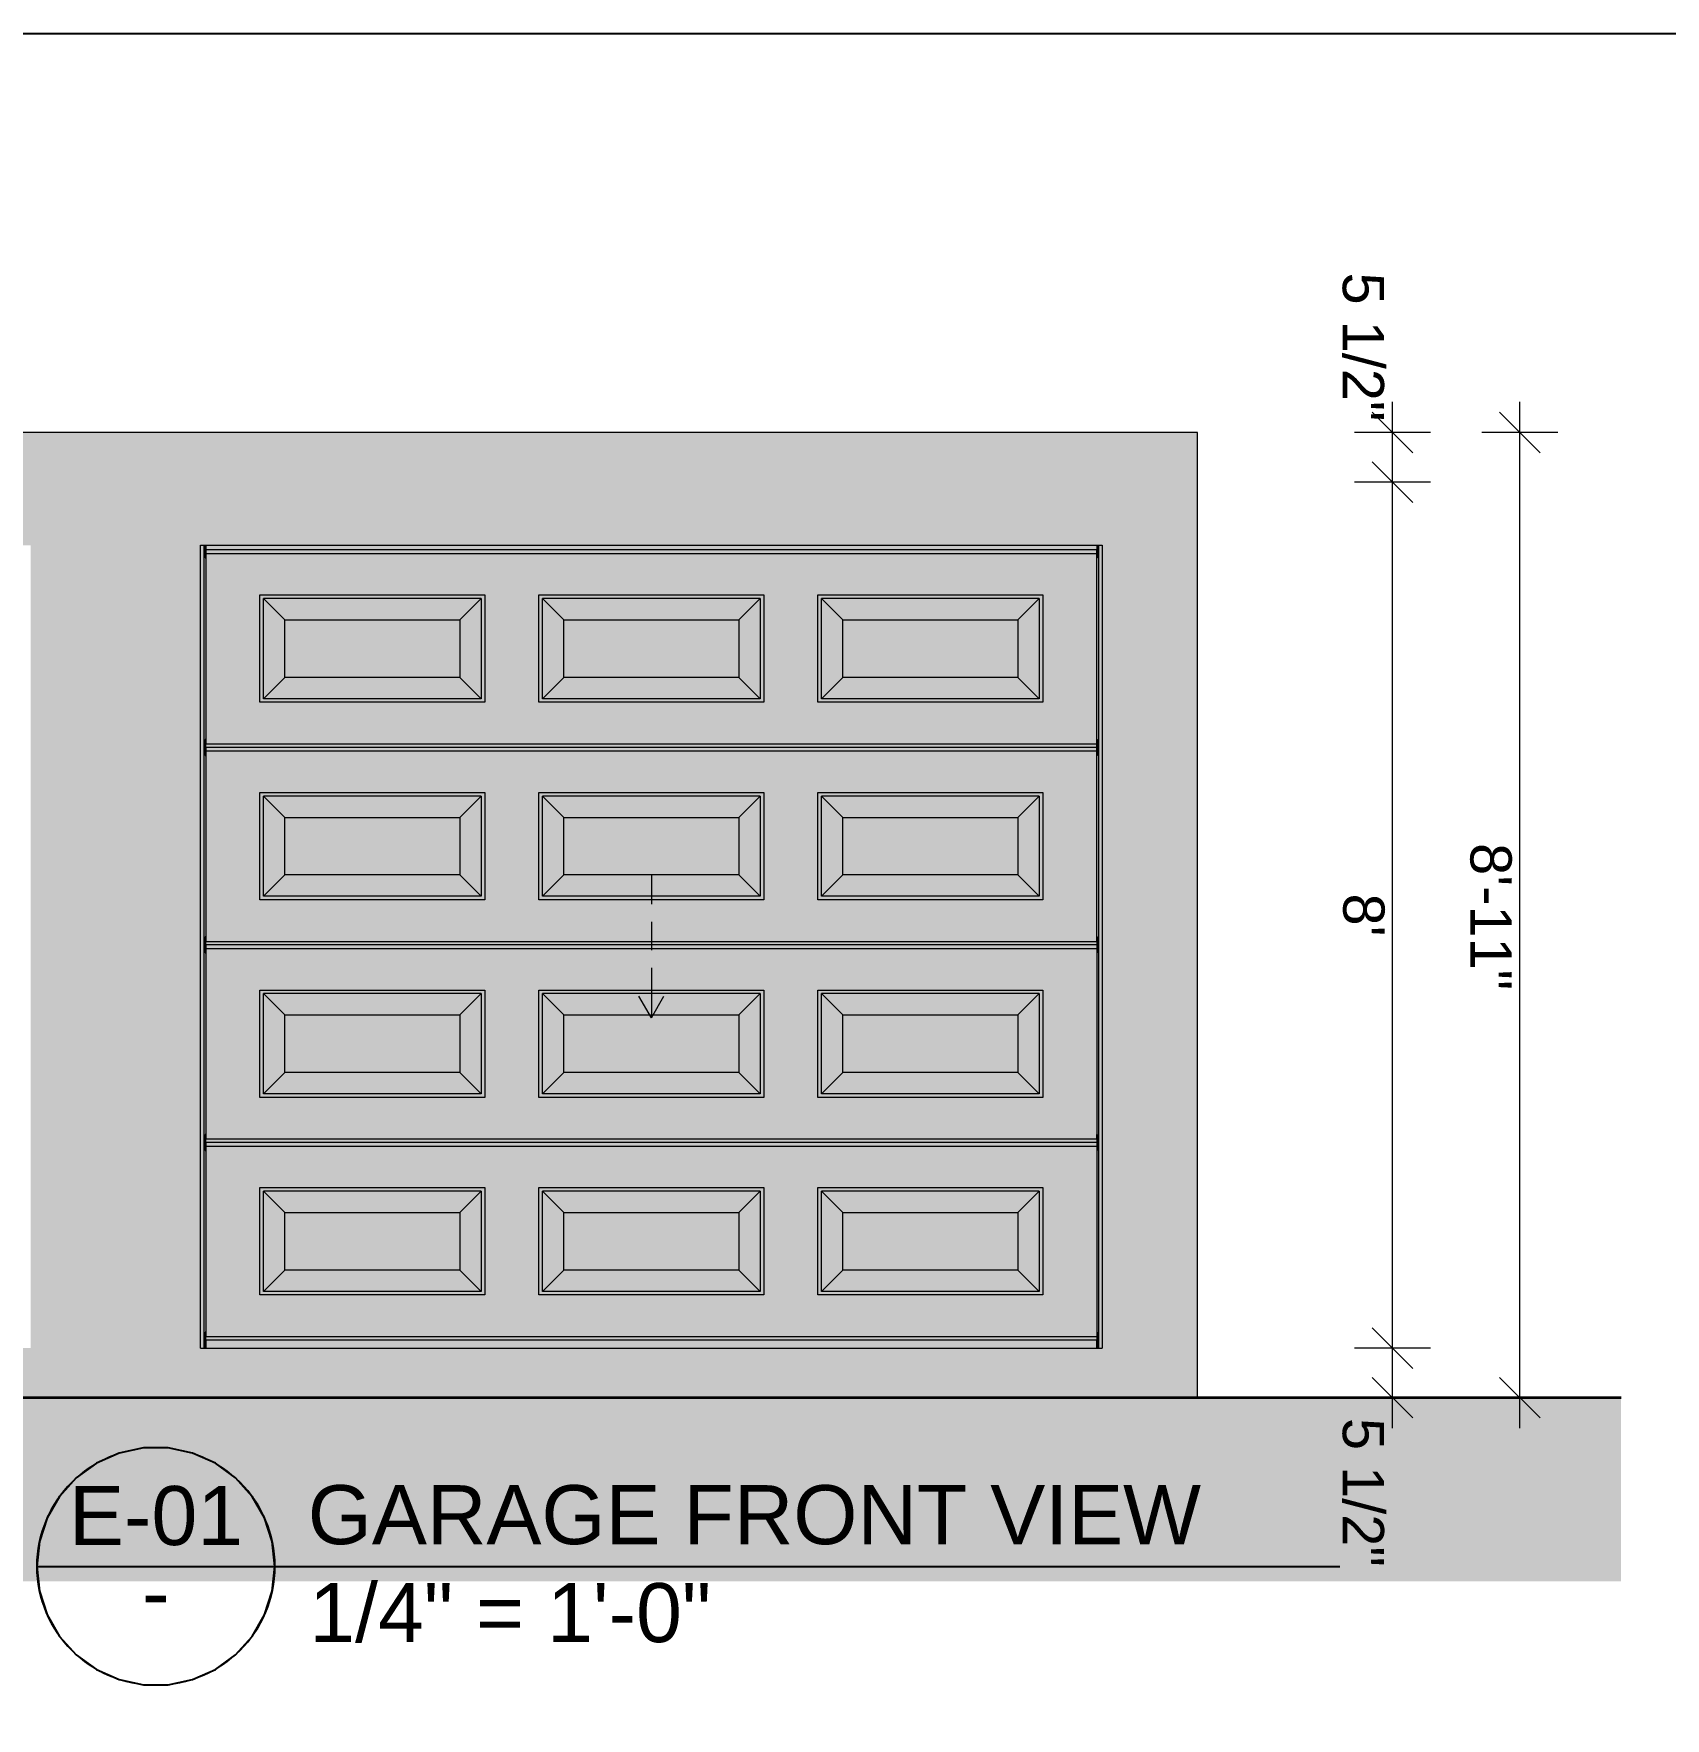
# Model space of a CAD drawing. Header units: millimetres. Extents: x -419 to 20046, y -14642 to 2638.
# Drawn here: x 10473.4 to 10714.7, y -39.7 to 209.3 of the extents above; entities that cross this region are included whole.
import ezdxf

# ---------------------------------------------------------------- set-up
doc = ezdxf.new("R2010")
doc.units = ezdxf.units.MM
for name, color, linetype in [('PDF6_A$$$DIMENSIONS.2D', 7, 'Continuous'), ('PDF6_C$$$MESH$(TERRAIN).3D', 7, 'Continuous'), ('PDF6_Geometry', 7, 'Continuous'), ('PDF6_Text', 7, 'Continuous')]:
    doc.layers.add(name, color=color, linetype=linetype)
doc.layers.add('PDF6_A$$$SLAB$$$FLOOR$$$STRUCTURAL.3D', color=7, linetype='Continuous', true_color=0x757575)
doc.layers.add('PDF6_A$$$WALL$$$EXTERIOR.3D', color=7, linetype='Continuous', true_color=0x757575)
doc.styles.add('PDF Arial', font='arial.ttf')

msp = doc.modelspace()

# ---------------------------------------------------------------- hatches: boundary and pattern name
at = {"layer": 'PDF6_A$$$WALL$$$EXTERIOR.3D', "true_color": 0xffffff, "transparency": 33554559}
for points in [[(10645.546, 143.055), (10325.546, 143.055), (10325.546, 15.055), (10339.643, 15.055), (10339.643, 133.721), (10472.977, 133.721), (10472.977, 15.055), (10498.111, 15.055), (10498.111, 133.721), (10631.446, 133.721), (10631.446, 15.055), (10645.546, 15.055)], [(10498.635, 133.039), (10498.635, 104.757), (10498.817, 104.757), (10498.817, 105.019), (10498.9, 105.019), (10498.9, 131.858), (10498.817, 131.858), (10498.817, 133.039)], [(10630.657, 131.858), (10630.657, 105.019), (10630.74, 105.019), (10630.74, 104.757), (10630.919, 104.757), (10630.919, 133.039), (10630.74, 133.039), (10630.74, 131.858)], [(10498.635, 103.969), (10498.635, 75.556), (10498.817, 75.556), (10498.817, 75.818), (10498.9, 75.818), (10498.9, 102.657), (10498.817, 102.657), (10498.817, 103.969)], [(10630.657, 75.818), (10630.74, 75.818), (10630.74, 75.556), (10630.919, 75.556), (10630.919, 103.969), (10630.74, 103.969), (10630.74, 102.657), (10630.657, 102.657)], [(10498.817, 74.769), (10498.635, 74.769), (10498.635, 46.355), (10498.817, 46.355), (10498.817, 46.618), (10498.9, 46.618), (10498.9, 73.456), (10498.817, 73.456)], [(10630.74, 73.456), (10630.657, 73.456), (10630.657, 46.618), (10630.74, 46.618), (10630.74, 46.355), (10630.919, 46.355), (10630.919, 74.769), (10630.74, 74.769)], [(10498.635, 17.154), (10498.817, 17.154), (10498.817, 17.417), (10498.9, 17.417), (10498.9, 44.255), (10498.817, 44.255), (10498.817, 45.568), (10498.635, 45.568)], [(10630.657, 44.255), (10630.657, 17.417), (10630.74, 17.417), (10630.74, 17.154), (10630.919, 17.154), (10630.919, 45.568), (10630.74, 45.568), (10630.74, 44.255)]]:
    msp.add_hatch(color=7, dxfattribs=at).paths.add_polyline_path(points)

# ---------------------------------------------------------------- linework, layer by layer
at = {"layer": 'PDF6_A$$$DIMENSIONS.2D', "lineweight": 13}
for points in [[(10674.363, 3.221), (10674.363, 7.721), (10674.363, 15.055), (10674.363, 143.055), (10674.363, 150.388), (10674.363, 154.888)], [(10693.168, 3.221), (10693.168, 7.721), (10693.168, 150.388), (10693.168, 154.888)], [(10677.364, 147.388), (10671.362, 153.388)], [(10696.166, 147.388), (10690.167, 153.388)], [(10679.987, 150.388), (10668.739, 150.388)], [(10698.792, 150.388), (10687.541, 150.388)], [(10671.362, 146.055), (10677.364, 140.055)], [(10679.987, 143.055), (10668.739, 143.055)], [(10671.362, 18.054), (10677.364, 12.055)], [(10679.987, 15.055), (10668.739, 15.055)], [(10671.362, 10.721), (10677.364, 4.721)], [(10690.167, 10.721), (10696.166, 4.721)], [(10679.987, 7.721), (10668.739, 7.721)], [(10698.792, 7.721), (10687.541, 7.721)]]:
    msp.add_lwpolyline(points, dxfattribs=at)
at = {"layer": 'PDF6_A$$$DIMENSIONS.2D', "lineweight": 25}
msp.add_lwpolyline([(10509.112, -17.21), (10508.727, -13.551), (10507.59, -10.051), (10505.751, -6.864), (10503.289, -4.13), (10500.311, -1.967), (10496.95, -0.471), (10493.352, 0.294), (10489.673, 0.294), (10486.072, -0.471), (10482.711, -1.967), (10479.735, -4.13), (10477.273, -6.864), (10475.434, -10.051), (10474.295, -13.551), (10473.912, -17.21), (10474.295, -20.868), (10475.434, -24.368), (10477.273, -27.556), (10479.735, -30.289), (10482.711, -32.451), (10486.072, -33.948), (10489.673, -34.714), (10493.352, -34.714), (10496.95, -33.948), (10500.311, -32.451), (10503.289, -30.289), (10505.751, -27.556), (10507.59, -24.368), (10508.727, -20.868)], close=True, dxfattribs=at)
msp.add_lwpolyline([(10473.912, -17.21), (10666.56, -17.21)], dxfattribs=at)
at = {"layer": 'PDF6_A$$$DIMENSIONS.2D', "lineweight": 0}
msp.add_circle((10491.512, -17.21), 17.6, dxfattribs=at)
at = {"layer": 'PDF6_A$$$SLAB$$$FLOOR$$$STRUCTURAL.3D', "lineweight": 9}
for points in [[(10645.546, 143.055), (10645.546, 150.388), (10325.546, 150.388), (10325.546, 143.055)], [(10498.111, 15.055), (10631.446, 15.055)], [(10645.546, 7.721), (10645.546, 15.055)]]:
    msp.add_lwpolyline(points, dxfattribs=at)
at = {"layer": 'PDF6_A$$$SLAB$$$FLOOR$$$STRUCTURAL.3D', "color": 7, "lineweight": 0, "true_color": 0xffffff, "transparency": 33554559}
for points in [[(10325.546, 150.388), (10325.546, 143.055), (10645.546, 150.388), (10645.546, 143.055)], [(10325.546, 7.721), (10645.546, 7.721), (10325.546, 15.055), (10645.546, 15.055)]]:
    msp.add_solid(points, dxfattribs=at)
at = {"layer": 'PDF6_A$$$WALL$$$EXTERIOR.3D', "lineweight": 9}
for points in [[(10645.546, 15.055), (10645.546, 143.055)], [(10498.111, 15.055), (10498.111, 133.721), (10631.446, 133.721), (10631.446, 15.055)], [(10498.635, 15.055), (10498.635, 133.721)], [(10498.635, 133.039), (10498.817, 133.039)], [(10498.817, 133.721), (10498.817, 133.695), (10498.817, 131.858), (10498.9, 131.858)], [(10498.9, 133.695), (10498.817, 133.695)], [(10630.657, 75.818), (10630.657, 103.313), (10630.657, 103.838), (10630.657, 104.363), (10630.657, 105.019), (10630.657, 132.514), (10630.657, 133.039), (10498.9, 133.039), (10498.9, 132.514), (10498.9, 105.019), (10498.817, 105.019), (10498.817, 104.363), (10498.817, 103.838), (10498.817, 102.657), (10498.9, 102.657)], [(10498.9, 133.721), (10498.9, 133.695), (10498.9, 133.039)], [(10498.9, 132.514), (10630.657, 132.514)], [(10630.657, 133.721), (10630.657, 133.695), (10630.657, 133.039)], [(10630.74, 133.721), (10630.74, 133.695), (10630.74, 131.858), (10630.657, 131.858)], [(10630.657, 133.695), (10630.74, 133.695)], [(10630.74, 133.039), (10630.919, 133.039)], [(10630.919, 15.055), (10630.919, 133.721)], [(10539.626, 111.03), (10507.424, 111.03), (10507.424, 125.847), (10510.574, 122.698), (10536.476, 122.698), (10539.626, 125.847), (10507.424, 125.847)], [(10539.626, 125.847), (10539.626, 111.03), (10536.476, 114.179), (10510.574, 114.179), (10507.424, 111.03)], [(10580.88, 111.03), (10548.676, 111.03), (10548.676, 125.847), (10551.826, 122.698), (10577.731, 122.698), (10580.88, 125.847), (10548.676, 125.847)], [(10580.88, 125.847), (10580.88, 111.03), (10577.731, 114.179), (10551.826, 114.179), (10548.676, 111.03)], [(10622.133, 111.03), (10589.929, 111.03), (10589.929, 125.847), (10593.078, 122.698), (10618.983, 122.698), (10622.133, 125.847), (10589.929, 125.847)], [(10622.133, 125.847), (10622.133, 111.03), (10618.983, 114.179), (10593.078, 114.179), (10589.929, 111.03)], [(10510.574, 114.179), (10510.574, 122.698)], [(10536.476, 122.698), (10536.476, 114.179)], [(10551.826, 114.179), (10551.826, 122.698)], [(10577.731, 122.698), (10577.731, 114.179)], [(10593.078, 114.179), (10593.078, 122.698)], [(10618.983, 122.698), (10618.983, 114.179)], [(10498.817, 104.757), (10498.635, 104.757)], [(10498.9, 105.019), (10498.9, 104.363), (10630.657, 104.363), (10630.74, 104.363)], [(10630.657, 105.019), (10630.74, 105.019), (10630.74, 104.363), (10630.74, 103.838), (10630.74, 102.657), (10630.657, 102.657)], [(10630.74, 104.757), (10630.919, 104.757)], [(10498.817, 103.969), (10498.635, 103.969)], [(10498.817, 103.838), (10498.9, 103.838), (10498.9, 104.363), (10498.817, 104.363)], [(10630.74, 103.838), (10630.657, 103.838), (10498.9, 103.838), (10498.9, 103.313), (10498.9, 75.818), (10498.817, 75.818), (10498.817, 75.162), (10498.817, 74.637), (10498.817, 73.456), (10498.9, 73.456)], [(10498.9, 103.313), (10630.657, 103.313)], [(10630.74, 103.969), (10630.919, 103.969)], [(10539.626, 81.829), (10507.424, 81.829), (10507.424, 96.647), (10510.574, 93.497), (10536.476, 93.497), (10539.626, 96.647), (10507.424, 96.647)], [(10539.626, 96.647), (10539.626, 81.829), (10536.476, 84.979), (10510.574, 84.979), (10507.424, 81.829)], [(10580.88, 81.829), (10548.676, 81.829), (10548.676, 96.647), (10551.826, 93.497), (10577.731, 93.497), (10580.88, 96.647), (10548.676, 96.647)], [(10580.88, 96.647), (10580.88, 81.829), (10577.731, 84.979), (10551.826, 84.979), (10548.676, 81.829)], [(10622.133, 81.829), (10589.929, 81.829), (10589.929, 96.647), (10593.078, 93.497), (10618.983, 93.497), (10622.133, 96.647), (10589.929, 96.647)], [(10622.133, 96.647), (10622.133, 81.829), (10618.983, 84.979), (10593.078, 84.979), (10589.929, 81.829)], [(10510.574, 84.979), (10510.574, 93.497)], [(10536.476, 93.497), (10536.476, 84.979)], [(10551.826, 84.979), (10551.826, 93.497)], [(10577.731, 93.497), (10577.731, 84.979)], [(10593.078, 84.979), (10593.078, 93.497)], [(10618.983, 93.497), (10618.983, 84.979)], [(10564.777, 84.887), (10564.777, 80.687)], [(10564.777, 78.063), (10564.777, 73.863)], [(10498.817, 75.556), (10498.635, 75.556)], [(10498.817, 74.769), (10498.635, 74.769)], [(10498.817, 74.637), (10498.9, 74.637), (10498.9, 75.162), (10498.817, 75.162)], [(10498.9, 75.818), (10498.9, 75.162), (10630.657, 75.162), (10630.657, 75.818), (10630.74, 75.818), (10630.74, 75.162), (10630.74, 74.637), (10630.74, 73.456), (10630.657, 73.456)], [(10630.74, 75.162), (10630.657, 75.162), (10630.657, 74.637), (10630.657, 74.112), (10630.657, 46.618)], [(10630.74, 75.556), (10630.919, 75.556)], [(10630.74, 74.769), (10630.919, 74.769)], [(10630.74, 74.637), (10630.657, 74.637), (10498.9, 74.637), (10498.9, 74.112), (10498.9, 46.618), (10498.817, 46.618), (10498.817, 45.962), (10498.817, 45.436), (10498.817, 44.255), (10498.9, 44.255)], [(10498.9, 74.112), (10630.657, 74.112)], [(10564.777, 71.238), (10564.777, 68.089), (10564.777, 63.889), (10566.617, 67.071)], [(10539.626, 52.628), (10507.424, 52.628), (10507.424, 67.446), (10510.574, 64.296), (10536.476, 64.296), (10539.626, 67.446), (10507.424, 67.446)], [(10539.626, 67.446), (10539.626, 52.628), (10536.476, 55.778), (10510.574, 55.778), (10507.424, 52.628)], [(10580.88, 52.628), (10548.676, 52.628), (10548.676, 67.446), (10551.826, 64.296), (10577.731, 64.296), (10580.88, 67.446), (10548.676, 67.446)], [(10580.88, 67.446), (10580.88, 52.628), (10577.731, 55.778), (10551.826, 55.778), (10548.676, 52.628)], [(10622.133, 52.628), (10589.929, 52.628), (10589.929, 67.446), (10593.078, 64.296), (10618.983, 64.296), (10622.133, 67.446), (10589.929, 67.446)], [(10622.133, 67.446), (10622.133, 52.628), (10618.983, 55.778), (10593.078, 55.778), (10589.929, 52.628)], [(10564.777, 63.889), (10562.94, 67.071)], [(10510.574, 55.778), (10510.574, 64.296)], [(10536.476, 64.296), (10536.476, 55.778)], [(10551.826, 55.778), (10551.826, 64.296)], [(10577.731, 64.296), (10577.731, 55.778)], [(10593.078, 55.778), (10593.078, 64.296)], [(10618.983, 64.296), (10618.983, 55.778)], [(10498.817, 46.355), (10498.635, 46.355)], [(10498.817, 45.568), (10498.635, 45.568)], [(10498.817, 45.436), (10498.9, 45.436), (10498.9, 45.962), (10498.817, 45.962)], [(10630.74, 45.436), (10630.657, 45.436), (10498.9, 45.436), (10498.9, 44.912), (10498.9, 17.417), (10498.817, 17.417), (10498.817, 16.761), (10498.817, 16.236), (10498.817, 15.055)], [(10498.9, 46.618), (10498.9, 45.962), (10630.657, 45.962), (10630.657, 46.618), (10630.74, 46.618), (10630.74, 45.962), (10630.74, 45.436), (10630.74, 44.255), (10630.657, 44.255)], [(10498.9, 44.912), (10630.657, 44.912)], [(10630.74, 45.962), (10630.657, 45.962), (10630.657, 45.436), (10630.657, 44.912), (10630.657, 17.417), (10630.657, 16.761), (10630.74, 16.761)], [(10630.74, 46.355), (10630.919, 46.355)], [(10630.74, 45.568), (10630.919, 45.568)], [(10539.626, 23.427), (10507.424, 23.427), (10507.424, 38.245), (10510.574, 35.095), (10536.476, 35.095), (10539.626, 38.245), (10507.424, 38.245)], [(10539.626, 38.245), (10539.626, 23.427), (10536.476, 26.577), (10510.574, 26.577), (10507.424, 23.427)], [(10580.88, 23.427), (10548.676, 23.427), (10548.676, 38.245), (10551.826, 35.095), (10577.731, 35.095), (10580.88, 38.245), (10548.676, 38.245)], [(10580.88, 38.245), (10580.88, 23.427), (10577.731, 26.577), (10551.826, 26.577), (10548.676, 23.427)], [(10622.133, 23.427), (10589.929, 23.427), (10589.929, 38.245), (10593.078, 35.095), (10618.983, 35.095), (10622.133, 38.245), (10589.929, 38.245)], [(10622.133, 38.245), (10622.133, 23.427), (10618.983, 26.577), (10593.078, 26.577), (10589.929, 23.427)], [(10510.574, 26.577), (10510.574, 35.095)], [(10536.476, 35.095), (10536.476, 26.577)], [(10551.826, 26.577), (10551.826, 35.095)], [(10577.731, 35.095), (10577.731, 26.577)], [(10593.078, 26.577), (10593.078, 35.095)], [(10618.983, 35.095), (10618.983, 26.577)], [(10498.817, 17.154), (10498.635, 17.154)], [(10498.817, 16.367), (10498.635, 16.367)], [(10498.817, 16.236), (10498.9, 16.236), (10498.9, 16.761), (10498.817, 16.761)], [(10498.9, 17.417), (10498.9, 16.761), (10630.657, 16.761), (10630.657, 16.236), (10630.74, 16.236)], [(10630.657, 15.055), (10630.657, 16.236), (10498.9, 16.236), (10498.9, 15.055)], [(10630.657, 17.417), (10630.74, 17.417), (10630.74, 16.761), (10630.74, 16.236), (10630.74, 15.055)], [(10630.74, 17.154), (10630.919, 17.154)], [(10630.74, 16.367), (10630.919, 16.367)]]:
    msp.add_lwpolyline(points, dxfattribs=at)
for points in [[(10540.152, 110.505), (10506.9, 110.505), (10506.9, 126.372), (10540.152, 126.372)], [(10548.152, 110.505), (10548.152, 126.372), (10581.405, 126.372), (10581.405, 110.505)], [(10589.405, 126.372), (10622.657, 126.372), (10622.657, 110.505), (10589.405, 110.505)], [(10540.152, 81.304), (10506.9, 81.304), (10506.9, 97.171), (10540.152, 97.171)], [(10548.152, 81.304), (10548.152, 97.171), (10581.405, 97.171), (10581.405, 81.304)], [(10589.405, 97.171), (10622.657, 97.171), (10622.657, 81.304), (10589.405, 81.304)], [(10540.152, 52.103), (10506.9, 52.103), (10506.9, 67.971), (10540.152, 67.971)], [(10548.152, 52.103), (10548.152, 67.971), (10581.405, 67.971), (10581.405, 52.103)], [(10589.405, 67.971), (10622.657, 67.971), (10622.657, 52.103), (10589.405, 52.103)], [(10540.152, 22.902), (10506.9, 22.902), (10506.9, 38.77), (10540.152, 38.77)], [(10548.152, 22.902), (10548.152, 38.77), (10581.405, 38.77), (10581.405, 22.902)], [(10589.405, 38.77), (10622.657, 38.77), (10622.657, 22.902), (10589.405, 22.902)]]:
    msp.add_lwpolyline(points, close=True, dxfattribs=at)
at = {"layer": 'PDF6_A$$$WALL$$$EXTERIOR.3D', "color": 7, "lineweight": 0, "true_color": 0xffffff, "transparency": 33554559}
for points in [[(10498.111, 15.055), (10498.635, 15.055), (10498.111, 133.721), (10498.635, 133.721)], [(10498.635, 133.721), (10498.635, 133.039), (10498.817, 133.721), (10498.817, 133.039)], [(10498.817, 133.695), (10498.9, 133.695), (10498.817, 133.721), (10498.9, 133.721)], [(10498.9, 133.695), (10498.817, 133.695), (10498.9, 131.858), (10498.817, 131.858)], [(10498.9, 133.039), (10630.657, 133.039), (10498.9, 133.721), (10630.657, 133.721)], [(10498.9, 133.039), (10498.9, 132.514), (10630.657, 133.039), (10630.657, 132.514)], [(10630.657, 132.514), (10498.9, 132.514), (10630.657, 104.363), (10498.9, 104.363)], [(10630.657, 133.721), (10630.657, 133.695), (10630.74, 133.721), (10630.74, 133.695)], [(10630.657, 133.695), (10630.657, 131.858), (10630.74, 133.695), (10630.74, 131.858)], [(10630.74, 133.721), (10630.74, 133.039), (10630.919, 133.721), (10630.919, 133.039)], [(10630.919, 15.055), (10631.446, 15.055), (10630.919, 133.721), (10631.446, 133.721)], [(10506.9, 110.505), (10506.9, 126.372), (10540.152, 110.505), (10540.152, 126.372)], [(10506.9, 126.372), (10506.9, 110.505), (10540.152, 126.372), (10540.152, 110.505)], [(10507.424, 111.03), (10507.424, 125.847), (10539.626, 111.03), (10539.626, 125.847)], [(10507.424, 125.847), (10510.574, 122.698), (10539.626, 125.847), (10536.476, 122.698)], [(10507.424, 111.03), (10510.574, 114.179), (10507.424, 125.847), (10510.574, 122.698)], [(10536.476, 122.698), (10536.476, 114.179), (10539.626, 125.847), (10539.626, 111.03)], [(10548.152, 126.372), (10581.405, 126.372), (10548.152, 110.505), (10581.405, 110.505)], [(10548.152, 126.372), (10548.152, 110.505), (10581.405, 126.372), (10581.405, 110.505)], [(10548.676, 111.03), (10548.676, 125.847), (10580.88, 111.03), (10580.88, 125.847)], [(10548.676, 125.847), (10551.826, 122.698), (10580.88, 125.847), (10577.731, 122.698)], [(10551.826, 122.698), (10548.676, 125.847), (10551.826, 114.179), (10548.676, 111.03)], [(10577.731, 122.698), (10577.731, 114.179), (10580.88, 125.847), (10580.88, 111.03)], [(10589.405, 110.505), (10589.405, 126.372), (10622.657, 110.505), (10622.657, 126.372)], [(10589.405, 126.372), (10589.405, 110.505), (10622.657, 126.372), (10622.657, 110.505)], [(10622.133, 111.03), (10589.929, 111.03), (10622.133, 125.847), (10589.929, 125.847)], [(10589.929, 125.847), (10593.078, 122.698), (10622.133, 125.847), (10618.983, 122.698)], [(10593.078, 122.698), (10589.929, 125.847), (10593.078, 114.179), (10589.929, 111.03)], [(10618.983, 122.698), (10618.983, 114.179), (10622.133, 125.847), (10622.133, 111.03)], [(10536.476, 122.698), (10510.574, 122.698), (10536.476, 114.179), (10510.574, 114.179)], [(10577.731, 122.698), (10551.826, 122.698), (10577.731, 114.179), (10551.826, 114.179)], [(10618.983, 122.698), (10593.078, 122.698), (10618.983, 114.179), (10593.078, 114.179)], [(10510.574, 114.179), (10507.424, 111.03), (10536.476, 114.179), (10539.626, 111.03)], [(10551.826, 114.179), (10548.676, 111.03), (10577.731, 114.179), (10580.88, 111.03)], [(10593.078, 114.179), (10589.929, 111.03), (10618.983, 114.179), (10622.133, 111.03)], [(10498.635, 104.757), (10498.635, 104.704), (10498.817, 104.757), (10498.817, 104.704)], [(10498.817, 104.704), (10498.635, 104.704), (10498.817, 104.56), (10498.635, 104.56)], [(10498.9, 105.019), (10498.817, 105.019), (10498.9, 104.363), (10498.817, 104.363)], [(10630.657, 105.019), (10630.657, 104.363), (10630.74, 105.019), (10630.74, 104.363)], [(10630.919, 104.757), (10630.74, 104.757), (10630.919, 104.704), (10630.74, 104.704)], [(10630.74, 104.704), (10630.74, 104.56), (10630.919, 104.704), (10630.919, 104.56)], [(10498.635, 104.56), (10498.635, 104.363), (10498.817, 104.56), (10498.817, 104.363)], [(10498.635, 104.363), (10498.635, 104.166), (10498.817, 104.363), (10498.817, 104.166)], [(10498.817, 104.166), (10498.635, 104.166), (10498.817, 104.022), (10498.635, 104.022)], [(10498.635, 104.022), (10498.635, 103.969), (10498.817, 104.022), (10498.817, 103.969)], [(10498.9, 104.363), (10498.817, 104.363), (10498.9, 103.838), (10498.817, 103.838)], [(10498.9, 103.838), (10498.817, 103.838), (10498.9, 102.657), (10498.817, 102.657)], [(10498.9, 104.363), (10498.9, 103.838), (10630.657, 104.363), (10630.657, 103.838)], [(10498.9, 103.313), (10630.657, 103.313), (10498.9, 103.838), (10630.657, 103.838)], [(10498.9, 103.313), (10498.9, 75.162), (10630.657, 103.313), (10630.657, 75.162)], [(10630.657, 104.363), (10630.657, 103.838), (10630.74, 104.363), (10630.74, 103.838)], [(10630.657, 103.838), (10630.657, 102.657), (10630.74, 103.838), (10630.74, 102.657)], [(10630.74, 104.363), (10630.919, 104.363), (10630.74, 104.56), (10630.919, 104.56)], [(10630.919, 104.363), (10630.74, 104.363), (10630.919, 104.166), (10630.74, 104.166)], [(10630.74, 104.166), (10630.74, 104.022), (10630.919, 104.166), (10630.919, 104.022)], [(10630.74, 103.969), (10630.919, 103.969), (10630.74, 104.022), (10630.919, 104.022)], [(10540.152, 81.304), (10506.9, 81.304), (10540.152, 97.171), (10506.9, 97.171)], [(10506.9, 97.171), (10506.9, 81.304), (10540.152, 97.171), (10540.152, 81.304)], [(10581.405, 81.304), (10548.152, 81.304), (10581.405, 97.171), (10548.152, 97.171)], [(10548.152, 97.171), (10548.152, 81.304), (10581.405, 97.171), (10581.405, 81.304)], [(10589.405, 81.304), (10589.405, 97.171), (10622.657, 81.304), (10622.657, 97.171)], [(10622.657, 97.171), (10589.405, 97.171), (10622.657, 81.304), (10589.405, 81.304)], [(10507.424, 81.829), (10507.424, 96.647), (10539.626, 81.829), (10539.626, 96.647)], [(10507.424, 96.647), (10510.574, 93.497), (10539.626, 96.647), (10536.476, 93.497)], [(10510.574, 93.497), (10507.424, 96.647), (10510.574, 84.979), (10507.424, 81.829)], [(10536.476, 93.497), (10536.476, 84.979), (10539.626, 96.647), (10539.626, 81.829)], [(10548.676, 81.829), (10548.676, 96.647), (10580.88, 81.829), (10580.88, 96.647)], [(10548.676, 96.647), (10551.826, 93.497), (10580.88, 96.647), (10577.731, 93.497)], [(10551.826, 93.497), (10548.676, 96.647), (10551.826, 84.979), (10548.676, 81.829)], [(10577.731, 93.497), (10577.731, 84.979), (10580.88, 96.647), (10580.88, 81.829)], [(10589.929, 81.829), (10589.929, 96.647), (10622.133, 81.829), (10622.133, 96.647)], [(10622.133, 96.647), (10589.929, 96.647), (10618.983, 93.497), (10593.078, 93.497)], [(10589.929, 81.829), (10593.078, 84.979), (10589.929, 96.647), (10593.078, 93.497)], [(10618.983, 93.497), (10618.983, 84.979), (10622.133, 96.647), (10622.133, 81.829)], [(10536.476, 93.497), (10510.574, 93.497), (10536.476, 84.979), (10510.574, 84.979)], [(10577.731, 93.497), (10551.826, 93.497), (10577.731, 84.979), (10551.826, 84.979)], [(10618.983, 93.497), (10593.078, 93.497), (10618.983, 84.979), (10593.078, 84.979)], [(10510.574, 84.979), (10507.424, 81.829), (10536.476, 84.979), (10539.626, 81.829)], [(10551.826, 84.979), (10548.676, 81.829), (10577.731, 84.979), (10580.88, 81.829)], [(10589.929, 81.829), (10622.133, 81.829), (10593.078, 84.979), (10618.983, 84.979)], [(10498.635, 75.556), (10498.635, 75.503), (10498.817, 75.556), (10498.817, 75.503)], [(10498.817, 75.503), (10498.635, 75.503), (10498.817, 75.359), (10498.635, 75.359)], [(10498.635, 75.359), (10498.635, 75.162), (10498.817, 75.359), (10498.817, 75.162)], [(10498.635, 75.162), (10498.635, 74.965), (10498.817, 75.162), (10498.817, 74.965)], [(10498.817, 74.965), (10498.635, 74.965), (10498.817, 74.821), (10498.635, 74.821)], [(10498.635, 74.821), (10498.635, 74.769), (10498.817, 74.821), (10498.817, 74.769)], [(10498.9, 75.818), (10498.817, 75.818), (10498.9, 75.162), (10498.817, 75.162)], [(10498.817, 75.162), (10498.817, 74.637), (10498.9, 75.162), (10498.9, 74.637)], [(10498.9, 74.637), (10630.657, 74.637), (10498.9, 75.162), (10630.657, 75.162)], [(10630.657, 75.818), (10630.657, 75.162), (10630.74, 75.818), (10630.74, 75.162)], [(10630.657, 75.162), (10630.657, 74.637), (10630.74, 75.162), (10630.74, 74.637)], [(10630.74, 75.503), (10630.919, 75.503), (10630.74, 75.556), (10630.919, 75.556)], [(10630.74, 75.503), (10630.74, 75.359), (10630.919, 75.503), (10630.919, 75.359)], [(10630.74, 75.162), (10630.919, 75.162), (10630.74, 75.359), (10630.919, 75.359)], [(10630.919, 75.162), (10630.74, 75.162), (10630.919, 74.965), (10630.74, 74.965)], [(10630.74, 74.965), (10630.74, 74.821), (10630.919, 74.965), (10630.919, 74.821)], [(10630.74, 74.769), (10630.919, 74.769), (10630.74, 74.821), (10630.919, 74.821)], [(10498.9, 74.637), (10498.817, 74.637), (10498.9, 73.456), (10498.817, 73.456)], [(10630.657, 74.637), (10498.9, 74.637), (10630.657, 74.112), (10498.9, 74.112)], [(10498.9, 74.112), (10498.9, 45.962), (10630.657, 74.112), (10630.657, 45.962)], [(10630.657, 74.637), (10630.657, 73.456), (10630.74, 74.637), (10630.74, 73.456)], [(10506.9, 67.971), (10540.152, 67.971), (10506.9, 52.103), (10540.152, 52.103)], [(10506.9, 67.971), (10506.9, 52.103), (10540.152, 67.971), (10540.152, 52.103)], [(10539.626, 52.628), (10507.424, 52.628), (10539.626, 67.446), (10507.424, 67.446)], [(10507.424, 67.446), (10510.574, 64.296), (10539.626, 67.446), (10536.476, 64.296)], [(10507.424, 52.628), (10510.574, 55.778), (10507.424, 67.446), (10510.574, 64.296)], [(10536.476, 64.296), (10536.476, 55.778), (10539.626, 67.446), (10539.626, 52.628)], [(10581.405, 52.103), (10548.152, 52.103), (10581.405, 67.971), (10548.152, 67.971)], [(10548.152, 67.971), (10548.152, 52.103), (10581.405, 67.971), (10581.405, 52.103)], [(10580.88, 52.628), (10548.676, 52.628), (10580.88, 67.446), (10548.676, 67.446)], [(10548.676, 67.446), (10551.826, 64.296), (10580.88, 67.446), (10577.731, 64.296)], [(10548.676, 52.628), (10551.826, 55.778), (10548.676, 67.446), (10551.826, 64.296)], [(10577.731, 64.296), (10577.731, 55.778), (10580.88, 67.446), (10580.88, 52.628)], [(10589.405, 52.103), (10589.405, 67.971), (10622.657, 52.103), (10622.657, 67.971)], [(10589.405, 67.971), (10589.405, 52.103), (10622.657, 67.971), (10622.657, 52.103)], [(10622.133, 52.628), (10589.929, 52.628), (10622.133, 67.446), (10589.929, 67.446)], [(10622.133, 67.446), (10589.929, 67.446), (10618.983, 64.296), (10593.078, 64.296)], [(10593.078, 64.296), (10589.929, 67.446), (10593.078, 55.778), (10589.929, 52.628)], [(10618.983, 64.296), (10618.983, 55.778), (10622.133, 67.446), (10622.133, 52.628)], [(10536.476, 64.296), (10510.574, 64.296), (10536.476, 55.778), (10510.574, 55.778)], [(10577.731, 64.296), (10551.826, 64.296), (10577.731, 55.778), (10551.826, 55.778)], [(10618.983, 64.296), (10593.078, 64.296), (10618.983, 55.778), (10593.078, 55.778)], [(10510.574, 55.778), (10507.424, 52.628), (10536.476, 55.778), (10539.626, 52.628)], [(10551.826, 55.778), (10548.676, 52.628), (10577.731, 55.778), (10580.88, 52.628)], [(10593.078, 55.778), (10589.929, 52.628), (10618.983, 55.778), (10622.133, 52.628)], [(10498.635, 46.355), (10498.635, 46.302), (10498.817, 46.355), (10498.817, 46.302)], [(10498.817, 46.302), (10498.635, 46.302), (10498.817, 46.158), (10498.635, 46.158)], [(10498.635, 46.158), (10498.635, 45.962), (10498.817, 46.158), (10498.817, 45.962)], [(10498.635, 45.962), (10498.635, 45.764), (10498.817, 45.962), (10498.817, 45.764)], [(10498.817, 45.764), (10498.635, 45.764), (10498.817, 45.62), (10498.635, 45.62)], [(10498.635, 45.62), (10498.635, 45.568), (10498.817, 45.62), (10498.817, 45.568)], [(10498.9, 46.618), (10498.817, 46.618), (10498.9, 45.962), (10498.817, 45.962)], [(10498.817, 45.962), (10498.817, 45.436), (10498.9, 45.962), (10498.9, 45.436)], [(10498.9, 45.436), (10498.817, 45.436), (10498.9, 44.255), (10498.817, 44.255)], [(10630.657, 45.962), (10498.9, 45.962), (10630.657, 45.436), (10498.9, 45.436)], [(10498.9, 45.436), (10498.9, 44.912), (10630.657, 45.436), (10630.657, 44.912)], [(10630.657, 44.912), (10498.9, 44.912), (10630.657, 16.761), (10498.9, 16.761)], [(10630.657, 46.618), (10630.657, 45.962), (10630.74, 46.618), (10630.74, 45.962)], [(10630.657, 45.962), (10630.657, 45.436), (10630.74, 45.962), (10630.74, 45.436)], [(10630.657, 45.436), (10630.657, 44.255), (10630.74, 45.436), (10630.74, 44.255)], [(10630.919, 46.355), (10630.74, 46.355), (10630.919, 46.302), (10630.74, 46.302)], [(10630.74, 46.302), (10630.74, 46.158), (10630.919, 46.302), (10630.919, 46.158)], [(10630.919, 46.158), (10630.74, 46.158), (10630.919, 45.962), (10630.74, 45.962)], [(10630.919, 45.962), (10630.74, 45.962), (10630.919, 45.764), (10630.74, 45.764)], [(10630.74, 45.764), (10630.74, 45.62), (10630.919, 45.764), (10630.919, 45.62)], [(10630.919, 45.62), (10630.74, 45.62), (10630.919, 45.568), (10630.74, 45.568)], [(10540.152, 22.902), (10506.9, 22.902), (10540.152, 38.77), (10506.9, 38.77)], [(10506.9, 38.77), (10506.9, 22.902), (10540.152, 38.77), (10540.152, 22.902)], [(10507.424, 23.427), (10507.424, 38.245), (10539.626, 23.427), (10539.626, 38.245)], [(10507.424, 38.245), (10510.574, 35.095), (10539.626, 38.245), (10536.476, 35.095)], [(10510.574, 35.095), (10507.424, 38.245), (10510.574, 26.577), (10507.424, 23.427)], [(10536.476, 35.095), (10536.476, 26.577), (10539.626, 38.245), (10539.626, 23.427)], [(10548.152, 38.77), (10581.405, 38.77), (10548.152, 22.902), (10581.405, 22.902)], [(10548.152, 38.77), (10548.152, 22.902), (10581.405, 38.77), (10581.405, 22.902)], [(10580.88, 23.427), (10548.676, 23.427), (10580.88, 38.245), (10548.676, 38.245)], [(10548.676, 38.245), (10551.826, 35.095), (10580.88, 38.245), (10577.731, 35.095)], [(10551.826, 35.095), (10548.676, 38.245), (10551.826, 26.577), (10548.676, 23.427)], [(10577.731, 35.095), (10577.731, 26.577), (10580.88, 38.245), (10580.88, 23.427)], [(10589.405, 22.902), (10589.405, 38.77), (10622.657, 22.902), (10622.657, 38.77)], [(10589.405, 38.77), (10589.405, 22.902), (10622.657, 38.77), (10622.657, 22.902)], [(10622.133, 23.427), (10589.929, 23.427), (10622.133, 38.245), (10589.929, 38.245)], [(10589.929, 38.245), (10593.078, 35.095), (10622.133, 38.245), (10618.983, 35.095)], [(10589.929, 23.427), (10593.078, 26.577), (10589.929, 38.245), (10593.078, 35.095)], [(10618.983, 35.095), (10618.983, 26.577), (10622.133, 38.245), (10622.133, 23.427)], [(10536.476, 35.095), (10510.574, 35.095), (10536.476, 26.577), (10510.574, 26.577)], [(10577.731, 35.095), (10551.826, 35.095), (10577.731, 26.577), (10551.826, 26.577)], [(10618.983, 35.095), (10593.078, 35.095), (10618.983, 26.577), (10593.078, 26.577)], [(10510.574, 26.577), (10507.424, 23.427), (10536.476, 26.577), (10539.626, 23.427)], [(10551.826, 26.577), (10548.676, 23.427), (10577.731, 26.577), (10580.88, 23.427)], [(10589.929, 23.427), (10622.133, 23.427), (10593.078, 26.577), (10618.983, 26.577)], [(10498.635, 17.154), (10498.635, 17.102), (10498.817, 17.154), (10498.817, 17.102)], [(10498.817, 17.102), (10498.635, 17.102), (10498.817, 16.957), (10498.635, 16.957)], [(10498.635, 16.957), (10498.635, 16.761), (10498.817, 16.957), (10498.817, 16.761)], [(10498.635, 16.761), (10498.635, 16.564), (10498.817, 16.761), (10498.817, 16.564)], [(10498.817, 16.564), (10498.635, 16.564), (10498.817, 16.42), (10498.635, 16.42)], [(10498.635, 16.42), (10498.635, 16.367), (10498.817, 16.42), (10498.817, 16.367)], [(10498.635, 16.367), (10498.635, 15.055), (10498.817, 16.367), (10498.817, 15.055)], [(10498.9, 17.417), (10498.817, 17.417), (10498.9, 16.761), (10498.817, 16.761)], [(10498.817, 16.761), (10498.817, 16.236), (10498.9, 16.761), (10498.9, 16.236)], [(10498.9, 16.236), (10498.817, 16.236), (10498.9, 15.055), (10498.817, 15.055)], [(10498.9, 16.761), (10498.9, 16.236), (10630.657, 16.761), (10630.657, 16.236)], [(10630.657, 16.236), (10498.9, 16.236), (10630.657, 15.055), (10498.9, 15.055)], [(10630.657, 17.417), (10630.657, 16.761), (10630.74, 17.417), (10630.74, 16.761)], [(10630.657, 16.761), (10630.657, 16.236), (10630.74, 16.761), (10630.74, 16.236)], [(10630.657, 16.236), (10630.657, 15.055), (10630.74, 16.236), (10630.74, 15.055)], [(10630.74, 17.102), (10630.919, 17.102), (10630.74, 17.154), (10630.919, 17.154)], [(10630.74, 17.102), (10630.74, 16.957), (10630.919, 17.102), (10630.919, 16.957)], [(10630.74, 16.761), (10630.919, 16.761), (10630.74, 16.957), (10630.919, 16.957)], [(10630.74, 16.564), (10630.919, 16.564), (10630.74, 16.761), (10630.919, 16.761)], [(10630.74, 16.564), (10630.74, 16.42), (10630.919, 16.564), (10630.919, 16.42)], [(10630.919, 16.42), (10630.74, 16.42), (10630.919, 16.367), (10630.74, 16.367)], [(10630.74, 15.055), (10630.919, 15.055), (10630.74, 16.367), (10630.919, 16.367)]]:
    msp.add_solid(points, dxfattribs=at)
at = {"layer": 'PDF6_C$$$MESH$(TERRAIN).3D', "lineweight": 35}
msp.add_lwpolyline([(10708.145, 7.721), (10305.716, 7.721)], dxfattribs=at)
at = {"layer": 'PDF6_C$$$MESH$(TERRAIN).3D', "color": 7, "lineweight": 0, "true_color": 0xffffff, "transparency": 33554559}
msp.add_solid([(10305.716, -19.417), (10305.716, 7.721), (10708.145, -19.417), (10708.145, 7.721)], dxfattribs=at)
at = {"layer": 'PDF6_Geometry', "lineweight": 25}
msp.add_lwpolyline([(10877.795, 209.325), (9456.692, 209.325), (9456.692, -773.353), (10877.795, -773.353)], close=True, dxfattribs=at)

# ---------------------------------------------------------------- texts
at = {"layer": 'PDF6_Text', "char_height": 6.1083, "attachment_point": 7, "rotation": 270, "style": 'PDF Arial'}
for s, insert in [('5 1/2"', (10666.908, 174.024)), ('8\'-11"', (10685.787, 89.693)), ("8'", (10666.987, 82.242)), ('5 1/2"', (10666.908, 4.724))]:
    msp.add_mtext(s, dxfattribs=dict(at, insert=insert))
at = {"layer": 'PDF6_Text', "attachment_point": 7, "style": 'PDF Arial'}
for s, insert, char_height in [('E-01', (10478.675, -14.184), 8.7262), ('GARAGE FRONT VIEW', (10513.973, -14.057), 8.72621), ('1/4" = 1\'-0"', (10514.187, -28.533), 8.72621), ('-', (10489.484, -25.385), 8.726)]:
    msp.add_mtext(s, dxfattribs=dict(at, insert=insert, char_height=char_height))

doc.saveas('drawing.dxf')
